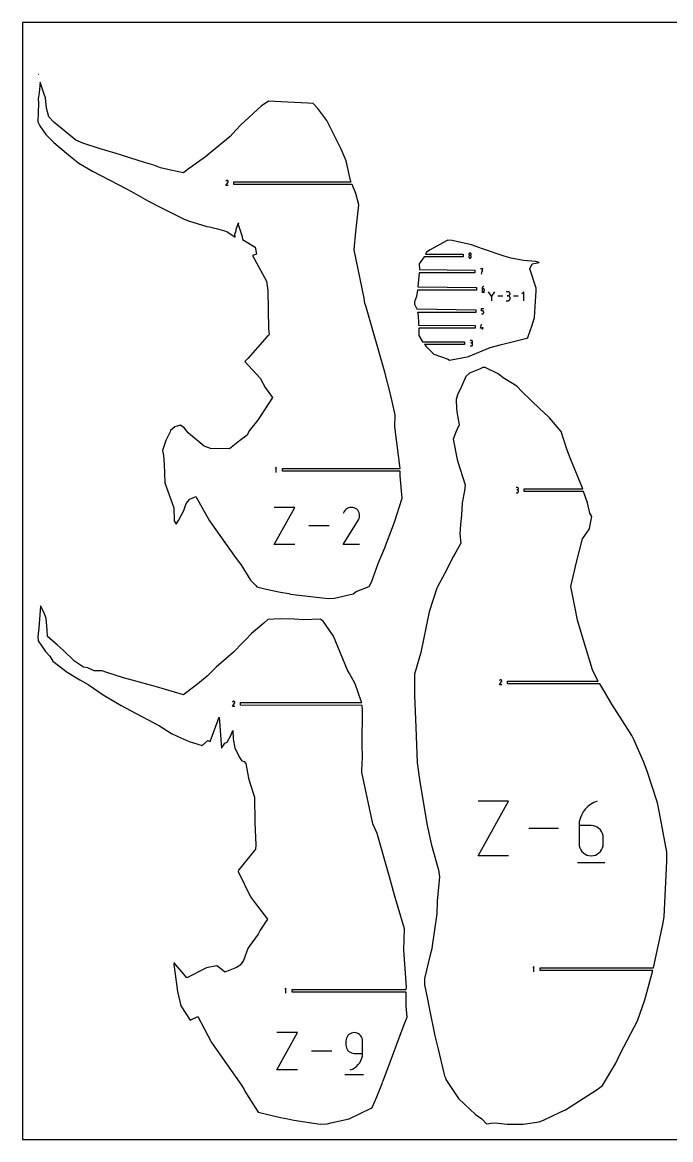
# Model space of a CAD drawing. Extents: x 0 to 560, y 0 to 480.
# Drawn here: x 0 to 278.4, y 0 to 480 of the extents above; entities that cross this region are included whole.
import ezdxf

# ---------------------------------------------------------------- set-up
doc = ezdxf.new("R2010")
doc.units = 0

msp = doc.modelspace()

# ---------------------------------------------------------------- linework, layer by layer
at = {"layer": 'annotation', "color": 1}
for p, q in [((6.77713, 457.574958), (6.745057, 457.62134)), ((6.809197, 457.62134), (6.77713, 457.574958)), ((6.77713, 457.57869), (6.77713, 457.525181)), ((6.897841, 457.57326), (6.845266, 457.57326)), ((6.955241, 457.621225), (6.933889, 457.621225)), ((6.933889, 457.525187), (6.955241, 457.525187)), ((6.955241, 457.578522), (6.94455, 457.578522)), ((6.94455, 457.578522), (6.955241, 457.578522)), ((6.959081, 457.620881), (6.955241, 457.621225)), ((6.955241, 457.578522), (6.959081, 457.578866)), ((6.959081, 457.578177), (6.955241, 457.578522)), ((6.955241, 457.578522), (6.955241, 457.578522)), ((6.955241, 457.525187), (6.959081, 457.525531)), ((6.955241, 457.525187), (6.955241, 457.525187)), ((6.962695, 457.619887), (6.959081, 457.620881)), ((6.959081, 457.578866), (6.962695, 457.57986)), ((6.962695, 457.577183), (6.959081, 457.578177)), ((6.959081, 457.525531), (6.962695, 457.526524)), ((6.966022, 457.618306), (6.962695, 457.619887)), ((6.962695, 457.57986), (6.966022, 457.581443)), ((6.966022, 457.575603), (6.962695, 457.577183)), ((6.962695, 457.526524), (6.966022, 457.528105)), ((6.969001, 457.616199), (6.966022, 457.618306)), ((6.966022, 457.581443), (6.969001, 457.583553)), ((6.969001, 457.573495), (6.966022, 457.575603)), ((6.966022, 457.528105), (6.969001, 457.530211)), ((6.971574, 457.613626), (6.969001, 457.616199)), ((6.969001, 457.583553), (6.971574, 457.586131)), ((6.971574, 457.570923), (6.969001, 457.573495)), ((6.969001, 457.530211), (6.971574, 457.532784)), ((6.97368, 457.610649), (6.971574, 457.613626)), ((6.971574, 457.586131), (6.97368, 457.589115)), ((6.97368, 457.567946), (6.971574, 457.570923)), ((6.971574, 457.532784), (6.97368, 457.53576)), ((6.975258, 457.607329), (6.97368, 457.610649)), ((6.97368, 457.589115), (6.975258, 457.592446)), ((6.975258, 457.564625), (6.97368, 457.567946)), ((6.97368, 457.53576), (6.975258, 457.539081)), ((6.976249, 457.603727), (6.975258, 457.607329)), ((6.975258, 457.592446), (6.976249, 457.596062)), ((6.976249, 457.561023), (6.975258, 457.564625)), ((6.975258, 457.539081), (6.976249, 457.542684)), ((6.976593, 457.599904), (6.976249, 457.603727)), ((6.976249, 457.596062), (6.976593, 457.599904)), ((6.976593, 457.5572), (6.976249, 457.561023)), ((6.976249, 457.542684), (6.976593, 457.546509)), ((6.976593, 457.599904), (6.976593, 457.599904)), ((6.976593, 457.546509), (6.976593, 457.5572)), ((6.976593, 457.5572), (6.976593, 457.5572)), ((7.065234, 457.57326), (7.01266, 457.57326)), ((7.10129, 457.525183), (7.14075, 457.588708)), ((7.143994, 457.525183), (7.10129, 457.525183)), ((7.104154, 457.610645), (7.10135, 457.605266)), ((7.106379, 457.6138), (7.104154, 457.610645)), ((7.109049, 457.616434), (7.106379, 457.6138)), ((7.112082, 457.618526), (7.109049, 457.616434)), ((7.115397, 457.620054), (7.112082, 457.618526)), ((7.118913, 457.620997), (7.115397, 457.620054)), ((7.122549, 457.621335), (7.118913, 457.620997)), ((7.126223, 457.621045), (7.122549, 457.621335)), ((7.129855, 457.620108), (7.126223, 457.621045)), ((7.133363, 457.618502), (7.129855, 457.620108)), ((7.1365, 457.616274), (7.133363, 457.618502)), ((7.133363, 457.618502), (7.133363, 457.618502)), ((7.139124, 457.613601), (7.1365, 457.616274)), ((7.141209, 457.610564), (7.139124, 457.613601)), ((7.14075, 457.588708), (7.140797, 457.588767)), ((7.14075, 457.588708), (7.14075, 457.588708)), ((7.140797, 457.588767), (7.140842, 457.588825)), ((7.140842, 457.588825), (7.140886, 457.588885)), ((7.140886, 457.588885), (7.140928, 457.588947)), ((7.140928, 457.588947), (7.140969, 457.58901)), ((7.140969, 457.58901), (7.14101, 457.589076)), ((7.14101, 457.589076), (7.14105, 457.589145)), ((7.14105, 457.589145), (7.141089, 457.589217)), ((7.141089, 457.589217), (7.141129, 457.589293)), ((7.141129, 457.589293), (7.142759, 457.592791)), ((7.141129, 457.589293), (7.141129, 457.589293)), ((7.142734, 457.607245), (7.141209, 457.610564)), ((7.143675, 457.603726), (7.142734, 457.607245)), ((7.142759, 457.592791), (7.143711, 457.596418)), ((7.144008, 457.60009), (7.143675, 457.603726)), ((7.143711, 457.596418), (7.144008, 457.60009)), ((87.426247, 409.851394), (88.345509, 411.331288)), ((88.421084, 409.851394), (87.426247, 409.851394)), ((87.492972, 411.842333), (87.427652, 411.71703)), ((87.544809, 411.915839), (87.492972, 411.842333)), ((87.607002, 411.977199), (87.544809, 411.915839)), ((87.677659, 412.025923), (87.607002, 411.977199)), ((87.754889, 412.061518), (87.677659, 412.025923)), ((87.8368, 412.083493), (87.754889, 412.061518)), ((87.921501, 412.091357), (87.8368, 412.083493)), ((88.007101, 412.084619), (87.921501, 412.091357)), ((88.091707, 412.062788), (88.007101, 412.084619)), ((88.173429, 412.025371), (88.091707, 412.062788)), ((88.24652, 411.973469), (88.173429, 412.025371)), ((88.173429, 412.025371), (88.173429, 412.025371)), ((88.307632, 411.911187), (88.24652, 411.973469)), ((88.356222, 411.840434), (88.307632, 411.911187)), ((88.345509, 411.331288), (88.346608, 411.332648)), ((88.345509, 411.331288), (88.345509, 411.331288)), ((88.346608, 411.332648), (88.347662, 411.33402)), ((88.347662, 411.33402), (88.348678, 411.335414)), ((88.348678, 411.335414), (88.349662, 411.336843)), ((88.349662, 411.336843), (88.350622, 411.338319)), ((88.350622, 411.338319), (88.351565, 411.339852)), ((88.351565, 411.339852), (88.352498, 411.341455)), ((88.352498, 411.341455), (88.353427, 411.343138)), ((88.353427, 411.343138), (88.354359, 411.344914)), ((88.354359, 411.344914), (88.392315, 411.42641)), ((88.354359, 411.344914), (88.354359, 411.344914)), ((88.391746, 411.763119), (88.356222, 411.840434)), ((88.41366, 411.68115), (88.391746, 411.763119)), ((88.392315, 411.42641), (88.414489, 411.510886)), ((88.421423, 411.596436), (88.41366, 411.68115)), ((88.414489, 411.510886), (88.421423, 411.596436)), ((191.751394, 380.496184), (191.743368, 380.407116)), ((191.743368, 380.407116), (191.743368, 380.407116)), ((191.743368, 380.407116), (191.751399, 380.31763)), ((191.751394, 379.500459), (191.743368, 379.411015)), ((191.743368, 379.411015), (191.743368, 379.163218)), ((191.774531, 380.580104), (191.751394, 380.496184)), ((191.774531, 379.584671), (191.751394, 379.500459)), ((191.751399, 380.31763), (191.774547, 380.233385)), ((191.811363, 380.657452), (191.774531, 380.580104)), ((191.811363, 379.662239), (191.774531, 379.584671)), ((191.774547, 380.233385), (191.811394, 380.155793)), ((191.860477, 380.726805), (191.811363, 380.657452)), ((191.860477, 379.73175), (191.811363, 379.662239)), ((191.811394, 380.155793), (191.860523, 380.086264)), ((191.920459, 380.786739), (191.860477, 380.726805)), ((191.920459, 379.791791), (191.860477, 379.73175)), ((191.860523, 380.086264), (191.920517, 380.026212)), ((191.989895, 380.835833), (191.920459, 380.786739)), ((191.989895, 379.840949), (191.920459, 379.791791)), ((191.920517, 380.026212), (191.989957, 379.977047)), ((192.067371, 380.872662), (191.989895, 380.835833)), ((192.067371, 379.87781), (191.989895, 379.840949)), ((191.989957, 379.977047), (192.067428, 379.940182)), ((192.151473, 380.895803), (192.067371, 380.872662)), ((192.151473, 379.900964), (192.067371, 379.87781)), ((192.067428, 379.940182), (192.15151, 379.917027)), ((192.240787, 380.903833), (192.151473, 380.895803)), ((192.240787, 379.908995), (192.151473, 379.900964)), ((192.15151, 379.917027), (192.240787, 379.908995)), ((192.330101, 380.895803), (192.240787, 380.903833)), ((192.240787, 380.903833), (192.240787, 380.903833)), ((192.240787, 379.908995), (192.330064, 379.917027)), ((192.330101, 379.900968), (192.240787, 379.908995)), ((192.240787, 379.908995), (192.240787, 379.908995)), ((192.240787, 379.908995), (192.240787, 379.908995)), ((192.330064, 379.917027), (192.414146, 379.940182)), ((192.414203, 380.872662), (192.330101, 380.895803)), ((192.414203, 379.877827), (192.330101, 379.900968)), ((192.414146, 379.940182), (192.491616, 379.977047)), ((192.491679, 380.835833), (192.414203, 380.872662)), ((192.491679, 379.84098), (192.414203, 379.877827)), ((192.491616, 379.977047), (192.561057, 380.026212)), ((192.561115, 380.786739), (192.491679, 380.835833)), ((192.561115, 379.791837), (192.491679, 379.84098)), ((192.561057, 380.026212), (192.621051, 380.086264)), ((192.621097, 380.726805), (192.561115, 380.786739)), ((192.621097, 379.731808), (192.561115, 379.791837)), ((192.621051, 380.086264), (192.67018, 380.155793)), ((192.670211, 380.657452), (192.621097, 380.726805)), ((192.670211, 379.662302), (192.621097, 379.731808)), ((192.67018, 380.155793), (192.707027, 380.233385)), ((192.707043, 380.580104), (192.670211, 380.657452)), ((192.707043, 379.584728), (192.670211, 379.662302)), ((192.707027, 380.233385), (192.730175, 380.31763)), ((192.730179, 380.496184), (192.707043, 380.580104)), ((192.730179, 379.500496), (192.707043, 379.584728)), ((192.730175, 380.31763), (192.738206, 380.407116)), ((192.738206, 380.407116), (192.730179, 380.496184)), ((192.738206, 379.411015), (192.730179, 379.500496)), ((192.738206, 380.407116), (192.738206, 380.407116)), ((192.738206, 379.163218), (192.738206, 379.411015)), ((192.738206, 379.411015), (192.738206, 379.411015)), ((191.743368, 379.163218), (191.743368, 379.163218)), ((191.743368, 379.163218), (191.751399, 379.07378)), ((191.751399, 379.07378), (191.774547, 378.989664)), ((191.774547, 378.989664), (191.811394, 378.912259)), ((191.811394, 378.912259), (191.860523, 378.842952)), ((191.860523, 378.842952), (191.920517, 378.783133)), ((191.920517, 378.783133), (191.989957, 378.73419)), ((191.989957, 378.73419), (192.067428, 378.697511)), ((192.067428, 378.697511), (192.15151, 378.674486)), ((192.15151, 378.674486), (192.240787, 378.666502)), ((192.240787, 378.666502), (192.330064, 378.674486)), ((192.240787, 378.666502), (192.240787, 378.666502)), ((192.330064, 378.674486), (192.414146, 378.697511)), ((192.414146, 378.697511), (192.491616, 378.73419)), ((192.491616, 378.73419), (192.561057, 378.783133)), ((192.561057, 378.783133), (192.621051, 378.842952)), ((192.621051, 378.842952), (192.67018, 378.912259)), ((192.67018, 378.912259), (192.707027, 378.989664)), ((192.707027, 378.989664), (192.730175, 379.07378)), ((192.730175, 379.07378), (192.738206, 379.163218)), ((197.718194, 374.055409), (196.722092, 374.055409)), ((197.220213, 371.815409), (197.718194, 374.055409)), ((197.718194, 373.057902), (197.220213, 373.057902)), ((197.422585, 365.74151), (197.411571, 365.590104)), ((197.411571, 365.590104), (197.411571, 364.845591)), ((197.90899, 365.590104), (197.411571, 365.590104)), ((197.411571, 364.845591), (197.411571, 364.845591)), ((197.411571, 364.845591), (197.419602, 364.75611)), ((197.454733, 365.886982), (197.422585, 365.74151)), ((197.506672, 366.024715), (197.454733, 365.886982)), ((197.57706, 366.152907), (197.506672, 366.024715)), ((197.664554, 366.269753), (197.57706, 366.152907)), ((197.767813, 366.37345), (197.664554, 366.269753)), ((197.885494, 366.462194), (197.767813, 366.37345)), ((198.016255, 366.534182), (197.885494, 366.462194)), ((197.998452, 365.58212), (197.90899, 365.590104)), ((198.082632, 365.559095), (197.998452, 365.58212)), ((198.158752, 366.58761), (198.016255, 366.534182)), ((198.160131, 365.522416), (198.082632, 365.559095)), ((198.158752, 366.58761), (198.158752, 366.58761)), ((198.229549, 365.473473), (198.160131, 365.522416)), ((198.289485, 365.413654), (198.229549, 365.473473)), ((198.338539, 365.344347), (198.289485, 365.413654)), ((198.375311, 365.266941), (198.338539, 365.344347)), ((198.398401, 365.182825), (198.375311, 365.266941)), ((198.406408, 365.093387), (198.398401, 365.182825)), ((198.398401, 364.75611), (198.406408, 364.845591)), ((198.406408, 364.845591), (198.406408, 365.093387)), ((198.406408, 365.093387), (198.406408, 365.093387)), ((197.34927, 364.06761), (198.46927, 364.06761)), ((197.419602, 364.75611), (197.442749, 364.671878)), ((197.442749, 364.671878), (197.479597, 364.594304)), ((197.479597, 364.594304), (197.528726, 364.524798)), ((197.528726, 364.524798), (197.588719, 364.464769)), ((197.588719, 364.464769), (197.65816, 364.415626)), ((197.65816, 364.415626), (197.73563, 364.378779)), ((197.73563, 364.378779), (197.819713, 364.355638)), ((197.819713, 364.355638), (197.90899, 364.34761)), ((197.90899, 364.34761), (197.998452, 364.355638)), ((197.90899, 364.34761), (197.90899, 364.34761)), ((197.998452, 364.355638), (198.082632, 364.378779)), ((198.082632, 364.378779), (198.160131, 364.415626)), ((198.160131, 364.415626), (198.229549, 364.464769)), ((198.229549, 364.464769), (198.289485, 364.524798)), ((198.289485, 364.524798), (198.338539, 364.594304)), ((198.338539, 364.594304), (198.375311, 364.671878)), ((198.375311, 364.671878), (198.398401, 364.75611)), ((201.417771, 362.419028), (200.131178, 364.279617)), ((202.704122, 364.279617), (201.417771, 362.419028)), ((201.417771, 362.568756), (201.417771, 360.422257)), ((206.260032, 362.350937), (204.151025, 362.350937)), ((208.562608, 364.275021), (207.706088, 364.275021)), ((207.706088, 360.422499), (208.562608, 360.422499)), ((208.562608, 362.561983), (208.133743, 362.561983)), ((208.133743, 362.561983), (208.562608, 362.561983)), ((208.716655, 364.261194), (208.562608, 364.275021)), ((208.562608, 362.561983), (208.716655, 362.575813)), ((208.716655, 362.548156), (208.562608, 362.561983)), ((208.562608, 362.561983), (208.562608, 362.561983)), ((208.562608, 360.422499), (208.716655, 360.436318)), ((208.562608, 360.422499), (208.562608, 360.422499)), ((208.861608, 364.221347), (208.716655, 364.261194)), ((208.716655, 362.575813), (208.861608, 362.615684)), ((208.861608, 362.508309), (208.716655, 362.548156)), ((208.716655, 360.436318), (208.861608, 360.476145)), ((208.995056, 364.15793), (208.861608, 364.221347)), ((208.861608, 362.615684), (208.995056, 362.679163)), ((208.995056, 362.444892), (208.861608, 362.508309)), ((208.861608, 360.476145), (208.995056, 360.539536)), ((209.114588, 364.073395), (208.995056, 364.15793)), ((208.995056, 362.679163), (209.114588, 362.763821)), ((209.114588, 362.360356), (208.995056, 362.444892)), ((208.995056, 360.539536), (209.114588, 360.624045)), ((209.217793, 363.970192), (209.114588, 364.073395)), ((209.114588, 362.763821), (209.217793, 362.867227)), ((209.217793, 362.257153), (209.114588, 362.360356)), ((209.114588, 360.624045), (209.217793, 360.727229)), ((209.30226, 363.850771), (209.217793, 363.970192)), ((209.217793, 362.867227), (209.30226, 362.98695)), ((209.30226, 362.137732), (209.217793, 362.257153)), ((209.217793, 360.727229), (209.30226, 360.846642)), ((209.365579, 363.717583), (209.30226, 363.850771)), ((209.30226, 362.98695), (209.365579, 363.120559)), ((209.365579, 362.004545), (209.30226, 362.137732)), ((209.30226, 360.846642), (209.365579, 360.979839)), ((209.405338, 363.57308), (209.365579, 363.717583)), ((209.365579, 363.120559), (209.405338, 363.265623)), ((209.405338, 361.860041), (209.365579, 362.004545)), ((209.365579, 360.979839), (209.405338, 361.124376)), ((209.419127, 363.419711), (209.405338, 363.57308)), ((209.405338, 363.265623), (209.419127, 363.419711)), ((209.419127, 361.706673), (209.405338, 361.860041)), ((209.405338, 361.124376), (209.419127, 361.277809)), ((209.419127, 363.419711), (209.419127, 363.419711)), ((209.419127, 361.277809), (209.419127, 361.706673)), ((209.419127, 361.706673), (209.419127, 361.706673)), ((212.974916, 362.350937), (210.865909, 362.350937)), ((215.27858, 364.279496), (214.421093, 363.421768)), ((215.27858, 360.422378), (215.27858, 364.279496)), ((197.101994, 356.044246), (197.101994, 357.041752)), ((197.101994, 357.041752), (198.096831, 357.041752)), ((197.599412, 356.044246), (197.101994, 356.044246)), ((197.688726, 356.036262), (197.599412, 356.044246)), ((197.772828, 356.013237), (197.688726, 356.036262)), ((197.850304, 355.976558), (197.772828, 356.013237)), ((197.91974, 355.927615), (197.850304, 355.976558)), ((197.979722, 355.867796), (197.91974, 355.927615)), ((198.028836, 355.798489), (197.979722, 355.867796)), ((198.065669, 355.721083), (198.028836, 355.798489)), ((198.065652, 355.12602), (198.0888, 355.210252)), ((198.088805, 355.636967), (198.065669, 355.721083)), ((198.0888, 355.210252), (198.096831, 355.299733)), ((198.096831, 355.547529), (198.088805, 355.636967)), ((198.096831, 355.299733), (198.096831, 355.547529)), ((198.096831, 355.547529), (198.096831, 355.547529)), ((197.101994, 354.801752), (197.599412, 354.801752)), ((197.599412, 354.801752), (197.688689, 354.809779)), ((197.599412, 354.801752), (197.599412, 354.801752)), ((197.688689, 354.809779), (197.772772, 354.832921)), ((197.772772, 354.832921), (197.850242, 354.869768)), ((197.850242, 354.869768), (197.919682, 354.91891)), ((197.919682, 354.91891), (197.979676, 354.97894)), ((197.979676, 354.97894), (198.028805, 355.048446)), ((198.028805, 355.048446), (198.065652, 355.12602)), ((196.720353, 348.598276), (197.21707, 350.340296)), ((197.964111, 348.598276), (196.720353, 348.598276)), ((197.591293, 348.100296), (197.591293, 349.095133)), ((192.848435, 343.251572), (192.351016, 343.251572)), ((192.351016, 341.014241), (192.848435, 341.014241)), ((192.848435, 342.256735), (192.599374, 342.256735)), ((192.599374, 342.256735), (192.848435, 342.256735)), ((192.937897, 343.243542), (192.848435, 343.251572)), ((192.848435, 342.256735), (192.937897, 342.264767)), ((192.937897, 342.248705), (192.848435, 342.256735)), ((192.848435, 342.256735), (192.848435, 342.256735)), ((192.848435, 341.014241), (192.937897, 341.022267)), ((192.848435, 341.014241), (192.848435, 341.014241)), ((193.022077, 343.220401), (192.937897, 343.243542)), ((192.937897, 342.264767), (193.022077, 342.287921)), ((193.022077, 342.225564), (192.937897, 342.248705)), ((192.937897, 341.022267), (193.022077, 341.045396)), ((193.099576, 343.183572), (193.022077, 343.220401)), ((193.022077, 342.287921), (193.099576, 342.324787)), ((193.099576, 342.188735), (193.022077, 342.225564)), ((193.022077, 341.045396), (193.099576, 341.08221)), ((193.168994, 343.134479), (193.099576, 343.183572)), ((193.099576, 342.324787), (193.168994, 342.373951)), ((193.168994, 342.139641), (193.099576, 342.188735)), ((193.099576, 341.08221), (193.168994, 341.131288)), ((193.22893, 343.074544), (193.168994, 343.134479)), ((193.168994, 342.373951), (193.22893, 342.434004)), ((193.22893, 342.079707), (193.168994, 342.139641)), ((193.168994, 341.131288), (193.22893, 341.191212)), ((193.277984, 343.005191), (193.22893, 343.074544)), ((193.22893, 342.434004), (193.277984, 342.503532)), ((193.277984, 342.010354), (193.22893, 342.079707)), ((193.22893, 341.191212), (193.277984, 341.26056)), ((193.314756, 342.927843), (193.277984, 343.005191)), ((193.277984, 342.503532), (193.314756, 342.581125)), ((193.314756, 341.933006), (193.277984, 342.010354)), ((193.277984, 341.26056), (193.314756, 341.337914)), ((193.337846, 342.843924), (193.314756, 342.927843)), ((193.314756, 342.581125), (193.337846, 342.66537)), ((193.337846, 341.849086), (193.314756, 341.933006)), ((193.314756, 341.337914), (193.337846, 341.421853)), ((193.345853, 342.754856), (193.337846, 342.843924)), ((193.337846, 342.66537), (193.345853, 342.754856)), ((193.345853, 341.760018), (193.337846, 341.849086)), ((193.337846, 341.421853), (193.345853, 341.510958)), ((193.345853, 342.754856), (193.345853, 342.754856)), ((193.345853, 341.510958), (193.345853, 341.760018)), ((193.345853, 341.760018), (193.345853, 341.760018)), ((109.059305, 288.882004), (108.561324, 288.383883)), ((109.059305, 286.642004), (109.059305, 288.882004)), ((212.518064, 280.155707), (212.020646, 280.155707)), ((212.518064, 279.160869), (212.269004, 279.160869)), ((212.269004, 279.160869), (212.518064, 279.160869)), ((212.607526, 280.147677), (212.518064, 280.155707)), ((212.518064, 279.160869), (212.607526, 279.168901)), ((212.607526, 279.152839), (212.518064, 279.160869)), ((212.518064, 279.160869), (212.518064, 279.160869)), ((212.691707, 280.124536), (212.607526, 280.147677)), ((212.607526, 279.168901), (212.691707, 279.192056)), ((212.691707, 279.129698), (212.607526, 279.152839)), ((212.769206, 280.087707), (212.691707, 280.124536)), ((212.691707, 279.192056), (212.769206, 279.228921)), ((212.769206, 279.092869), (212.691707, 279.129698)), ((212.838624, 280.038613), (212.769206, 280.087707)), ((212.769206, 279.228921), (212.838624, 279.278086)), ((212.838624, 279.043776), (212.769206, 279.092869)), ((212.89856, 279.978679), (212.838624, 280.038613)), ((212.838624, 279.278086), (212.89856, 279.338138)), ((212.89856, 278.983841), (212.838624, 279.043776)), ((212.947613, 279.909326), (212.89856, 279.978679)), ((212.89856, 279.338138), (212.947613, 279.407667)), ((212.947613, 278.914488), (212.89856, 278.983841)), ((212.984386, 279.831978), (212.947613, 279.909326)), ((212.947613, 279.407667), (212.984386, 279.485259)), ((212.984386, 278.83714), (212.947613, 278.914488)), ((213.007475, 279.748058), (212.984386, 279.831978)), ((212.984386, 279.485259), (213.007475, 279.569504)), ((213.007475, 278.753221), (212.984386, 278.83714)), ((213.015483, 279.65899), (213.007475, 279.748058)), ((213.007475, 279.569504), (213.015483, 279.65899)), ((213.015483, 278.664153), (213.007475, 278.753221)), ((213.007475, 278.325987), (213.015483, 278.415092)), ((213.015483, 279.65899), (213.015483, 279.65899)), ((213.015483, 278.415092), (213.015483, 278.664153)), ((213.015483, 278.664153), (213.015483, 278.664153)), ((212.020646, 277.918376), (212.518064, 277.918376)), ((212.518064, 277.918376), (212.607526, 277.926401)), ((212.518064, 277.918376), (212.518064, 277.918376)), ((212.607526, 277.926401), (212.691707, 277.949531)), ((212.691707, 277.949531), (212.769206, 277.986344)), ((212.769206, 277.986344), (212.838624, 278.035423)), ((212.838624, 278.035423), (212.89856, 278.095346)), ((212.89856, 278.095346), (212.947613, 278.164695)), ((212.947613, 278.164695), (212.984386, 278.242048)), ((212.984386, 278.242048), (213.007475, 278.325987)), ((108.136532, 255.670978), (117.005816, 271.644503)), ((117.005816, 271.644503), (108.136532, 271.644503)), ((138.197036, 269.868313), (137.731234, 268.974773)), ((138.566688, 270.392485), (138.197036, 269.868313)), ((139.010188, 270.830047), (138.566688, 270.392485)), ((139.514047, 271.177495), (139.010188, 270.830047)), ((140.064776, 271.431325), (139.514047, 271.177495)), ((140.648888, 271.588032), (140.064776, 271.431325)), ((141.252895, 271.644114), (140.648888, 271.588032)), ((141.863308, 271.596065), (141.252895, 271.644114)), ((142.466638, 271.440383), (141.863308, 271.596065)), ((143.049398, 271.173562), (142.466638, 271.440383)), ((143.570614, 270.803449), (143.049398, 271.173562)), ((143.049398, 271.173562), (143.049398, 271.173562)), ((144.006408, 270.359314), (143.570614, 270.803449)), ((144.352904, 269.854771), (144.006408, 270.359314)), ((144.606226, 269.303432), (144.352904, 269.854771)), ((144.762501, 268.718907), (144.606226, 269.303432)), ((137.721216, 255.670848), (144.276513, 266.224033)), ((144.276513, 266.224033), (144.284349, 266.23373)), ((144.276513, 266.224033), (144.276513, 266.224033)), ((144.284349, 266.23373), (144.291864, 266.24351)), ((144.291864, 266.24351), (144.299107, 266.253454)), ((144.299107, 266.253454), (144.306127, 266.263646)), ((144.306127, 266.263646), (144.312975, 266.274168)), ((144.312975, 266.274168), (144.319698, 266.285101)), ((144.319698, 266.285101), (144.326347, 266.29653)), ((144.326347, 266.29653), (144.332972, 266.308535)), ((144.332972, 266.308535), (144.339621, 266.321201)), ((144.339621, 266.321201), (144.610288, 266.902345)), ((144.339621, 266.321201), (144.339621, 266.321201)), ((144.610288, 266.902345), (144.768407, 267.504752)), ((144.817853, 268.11481), (144.762501, 268.718907)), ((144.768407, 267.504752), (144.817853, 268.11481)), ((131.731441, 263.657741), (122.99739, 263.657741)), ((117.005816, 255.670978), (108.136532, 255.670978)), ((144.815441, 255.670848), (137.721216, 255.670848)), ((204.863601, 195.329728), (205.782863, 196.809623)), ((204.930326, 197.320668), (204.865005, 197.195365)), ((204.982163, 197.394173), (204.930326, 197.320668)), ((205.044356, 197.455533), (204.982163, 197.394173)), ((205.115013, 197.504257), (205.044356, 197.455533)), ((205.192243, 197.539852), (205.115013, 197.504257)), ((205.274154, 197.561827), (205.192243, 197.539852)), ((205.358855, 197.569692), (205.274154, 197.561827)), ((205.444454, 197.562954), (205.358855, 197.569692)), ((205.529061, 197.541122), (205.444454, 197.562954)), ((205.610782, 197.503705), (205.529061, 197.541122)), ((205.683874, 197.451804), (205.610782, 197.503705)), ((205.610782, 197.503705), (205.610782, 197.503705)), ((205.744986, 197.389522), (205.683874, 197.451804)), ((205.793576, 197.318769), (205.744986, 197.389522)), ((205.782863, 196.809623), (205.783962, 196.810983)), ((205.782863, 196.809623), (205.782863, 196.809623)), ((205.783962, 196.810983), (205.785016, 196.812354)), ((205.785016, 196.812354), (205.786032, 196.813749)), ((205.786032, 196.813749), (205.787016, 196.815178)), ((205.787016, 196.815178), (205.787976, 196.816653)), ((205.787976, 196.816653), (205.788919, 196.818186)), ((205.788919, 196.818186), (205.789852, 196.819789)), ((205.789852, 196.819789), (205.79078, 196.821473)), ((205.79078, 196.821473), (205.791713, 196.823249)), ((205.791713, 196.823249), (205.829669, 196.904744)), ((205.791713, 196.823249), (205.791713, 196.823249)), ((205.829099, 197.241453), (205.793576, 197.318769)), ((205.851014, 197.159484), (205.829099, 197.241453)), ((205.829669, 196.904744), (205.851842, 196.989221)), ((205.858776, 197.07477), (205.851014, 197.159484)), ((205.851842, 196.989221), (205.858776, 197.07477)), ((205.858438, 195.329728), (204.863601, 195.329728)), ((90.224034, 186.076346), (91.143296, 187.55624)), ((90.290759, 188.067285), (90.225438, 187.941982)), ((90.342596, 188.140791), (90.290759, 188.067285)), ((90.404789, 188.202151), (90.342596, 188.140791)), ((90.475446, 188.250874), (90.404789, 188.202151)), ((90.552676, 188.28647), (90.475446, 188.250874)), ((90.634587, 188.308445), (90.552676, 188.28647)), ((90.719288, 188.316309), (90.634587, 188.308445)), ((90.804888, 188.309571), (90.719288, 188.316309)), ((90.889494, 188.28774), (90.804888, 188.309571)), ((90.971215, 188.250323), (90.889494, 188.28774)), ((91.044307, 188.198421), (90.971215, 188.250323)), ((90.971215, 188.250323), (90.971215, 188.250323)), ((91.105419, 188.136139), (91.044307, 188.198421)), ((91.154009, 188.065386), (91.105419, 188.136139)), ((91.143296, 187.55624), (91.144395, 187.5576)), ((91.143296, 187.55624), (91.143296, 187.55624)), ((91.144395, 187.5576), (91.145449, 187.558972)), ((91.145449, 187.558972), (91.146465, 187.560366)), ((91.146465, 187.560366), (91.147449, 187.561795)), ((91.147449, 187.561795), (91.148409, 187.563271)), ((91.148409, 187.563271), (91.149352, 187.564804)), ((91.149352, 187.564804), (91.150285, 187.566407)), ((91.150285, 187.566407), (91.151214, 187.56809)), ((91.151214, 187.56809), (91.152146, 187.569866)), ((91.152146, 187.569866), (91.190102, 187.651361)), ((91.152146, 187.569866), (91.152146, 187.569866)), ((91.189533, 187.988071), (91.154009, 188.065386)), ((91.211447, 187.906102), (91.189533, 187.988071)), ((91.190102, 187.651361), (91.212276, 187.735838)), ((91.219209, 187.821388), (91.211447, 187.906102)), ((91.212276, 187.735838), (91.219209, 187.821388)), ((91.218871, 186.076346), (90.224034, 186.076346)), ((195.706125, 121.942371), (208.703234, 145.350086)), ((208.703234, 145.350086), (195.706125, 145.350086)), ((244.010396, 144.039503), (242.780646, 143.112135)), ((245.376827, 144.791769), (244.010396, 144.039503)), ((246.865913, 145.350086), (245.376827, 144.791769)), ((246.865913, 145.350086), (246.865913, 145.350086)), ((240.051752, 139.467902), (239.508996, 138.028605)), ((240.787297, 140.807487), (240.051752, 139.467902)), ((241.701604, 142.028514), (240.787297, 140.807487)), ((242.780646, 143.112135), (241.701604, 142.028514)), ((239.173056, 136.508445), (239.057959, 134.926269)), ((239.057959, 134.926269), (239.057959, 127.146206)), ((244.255922, 134.926269), (239.057959, 134.926269)), ((239.508996, 138.028605), (239.173056, 136.508445)), ((245.190788, 134.84284), (244.255922, 134.926269)), ((246.070464, 134.602228), (245.190788, 134.84284)), ((246.88032, 134.218941), (246.070464, 134.602228)), ((230.282267, 133.646229), (217.483329, 133.646229)), ((247.605725, 133.707491), (246.88032, 134.218941)), ((248.232046, 133.082388), (247.605725, 133.707491)), ((248.744654, 132.358141), (248.232046, 133.082388)), ((249.128917, 131.549262), (248.744654, 132.358141)), ((249.370204, 130.67026), (249.128917, 131.549262)), ((249.453885, 129.735646), (249.370204, 130.67026)), ((249.453885, 127.146206), (249.453885, 129.735646)), ((249.453885, 129.735646), (249.453885, 129.735646)), ((239.057959, 127.146206), (239.057959, 127.146206)), ((239.057959, 127.146206), (239.141881, 126.211138)), ((239.141881, 126.211138), (239.383772, 125.330922)), ((239.383772, 125.330922), (239.768821, 124.520285)), ((248.744654, 124.520285), (249.128917, 125.330922)), ((249.128917, 125.330922), (249.370204, 126.211138)), ((249.370204, 126.211138), (249.453885, 127.146206)), ((208.703234, 121.942371), (195.706125, 121.942371)), ((239.768821, 124.520285), (240.282214, 123.793954)), ((240.282214, 123.793954), (240.909139, 123.166658)), ((240.909139, 123.166658), (241.634785, 122.653124)), ((241.634785, 122.653124), (242.444339, 122.26808)), ((242.444339, 122.26808), (243.322989, 122.026253)), ((243.322989, 122.026253), (244.255922, 121.942371)), ((244.255922, 121.942371), (245.190788, 122.026253)), ((244.255922, 121.942371), (244.255922, 121.942371)), ((245.190788, 122.026253), (246.070464, 122.26808)), ((246.070464, 122.26808), (246.88032, 122.653124)), ((246.88032, 122.653124), (247.605725, 123.166658)), ((247.605725, 123.166658), (248.232046, 123.793954)), ((248.232046, 123.793954), (248.744654, 124.520285)), ((238.406929, 119.016407), (250.110786, 119.016407)), ((219.693518, 74.360338), (219.195537, 73.862217)), ((219.693518, 72.120338), (219.693518, 74.360338)), ((113.173931, 65.106956), (112.67595, 64.608835)), ((113.173931, 62.866956), (113.173931, 65.106956)), ((109.269925, 29.951156), (118.171022, 45.981978)), ((118.171022, 45.981978), (109.269925, 45.981978)), ((139.181646, 43.660444), (139.015986, 43.057533)), ((139.445347, 44.215744), (139.181646, 43.660444)), ((139.796946, 44.713331), (139.445347, 44.215744)), ((140.226297, 45.143103), (139.796946, 44.713331)), ((140.723257, 45.494957), (140.226297, 45.143103)), ((141.277682, 45.758789), (140.723257, 45.494957)), ((141.879427, 45.924497), (141.277682, 45.758789)), ((142.518348, 45.981978), (141.879427, 45.924497)), ((143.158593, 45.924497), (142.518348, 45.981978)), ((142.518348, 45.981978), (142.518348, 45.981978)), ((143.761041, 45.758789), (143.158593, 45.924497)), ((144.315673, 45.494957), (143.761041, 45.758789)), ((144.812467, 45.143103), (144.315673, 45.494957)), ((145.241405, 44.713331), (144.812467, 45.143103)), ((145.592465, 44.215744), (145.241405, 44.713331)), ((145.855629, 43.660444), (145.592465, 44.215744)), ((146.020875, 43.057533), (145.855629, 43.660444)), ((139.015986, 43.057533), (138.958512, 42.417116)), ((138.958512, 42.417116), (138.958512, 40.634685)), ((138.958512, 40.634685), (138.958512, 40.634685)), ((138.958512, 40.634685), (139.015986, 39.994302)), ((139.015986, 39.994302), (139.181646, 39.391484)), ((139.181646, 39.391484), (139.445347, 38.836318)), ((139.445347, 38.836318), (139.796946, 38.338889)), ((146.078184, 42.417116), (146.020875, 43.057533)), ((146.078184, 37.070828), (146.078184, 42.417116)), ((146.078184, 42.417116), (146.078184, 42.417116)), ((132.949467, 37.966567), (124.184088, 37.966567)), ((139.796946, 38.338889), (140.226297, 37.909283)), ((140.226297, 37.909283), (140.723257, 37.557589)), ((140.723257, 37.557589), (141.277682, 37.29389)), ((141.277682, 37.29389), (141.879427, 37.128274)), ((141.879427, 37.128274), (142.518348, 37.070828)), ((142.518348, 37.070828), (146.078184, 37.070828)), ((144.894372, 33.051443), (145.397806, 33.967221)), ((145.397806, 33.967221), (145.769356, 34.951088)), ((145.769356, 34.951088), (145.999367, 35.989979)), ((145.999367, 35.989979), (146.078184, 37.070828)), ((118.171022, 29.951156), (109.269925, 29.951156)), ((140.736922, 29.951156), (141.75493, 30.330516)), ((140.736922, 29.951156), (140.736922, 29.951156)), ((141.75493, 30.330516), (142.689335, 30.84329)), ((142.689335, 30.84329), (143.530481, 31.476412)), ((143.530481, 31.476412), (144.268712, 32.216818)), ((144.268712, 32.216818), (144.894372, 33.051443)), ((138.513658, 27.947304), (146.529069, 27.947304))]:
    msp.add_line(p, q, dxfattribs=at)
at = {"layer": 'boundary', "color": 5}
for p, q in [((7.684045, 454.302881), (7.160121, 449.668354)), ((9.414971, 449.179513), (7.684045, 454.302881)), ((7.160121, 449.668354), (6.852543, 447.175185)), ((6.852543, 447.175185), (6.87068, 445.302034)), ((9.964736, 447.561477), (9.414971, 449.179513)), ((10.33048, 443.149188), (9.964736, 447.561477)), ((6.87068, 445.302034), (6.6675, 437.263779)), ((11.328189, 439.424719), (10.33048, 443.149188)), ((102.62101, 443.974288), (93.875173, 436.00559)), ((105.692831, 446.084484), (102.62101, 443.974288)), ((111.125817, 445.863986), (105.692831, 446.084484)), ((122.635167, 445.230544), (111.125817, 445.863986)), ((124.833235, 445.147678), (122.635167, 445.230544)), ((126.925575, 442.954968), (124.833235, 445.147678)), ((130.80136, 437.817701), (126.925575, 442.954968)), ((6.6675, 437.263779), (7.522282, 435.529193)), ((13.551455, 437.085279), (11.328189, 439.424719)), ((21.340966, 430.735758), (13.551455, 437.085279)), ((136.855349, 425.552395), (130.80136, 437.817701)), ((7.522282, 435.529193), (10.147364, 431.751789)), ((91.690569, 433.63655), (89.216474, 430.9852)), ((93.875173, 436.00559), (91.690569, 433.63655)), ((10.147364, 431.751789), (13.449783, 428.430384)), ((13.449783, 428.430384), (15.324158, 426.749697)), ((22.99703, 429.398812), (21.340966, 430.735758)), ((25.967061, 428.065659), (22.99703, 429.398812)), ((32.949855, 425.867309), (25.967061, 428.065659)), ((89.216474, 430.9852), (80.551785, 423.865566)), ((15.324158, 426.749697), (20.636752, 422.331264)), ((36.809214, 424.717199), (32.949855, 425.867309)), ((39.804427, 423.757491), (36.809214, 424.717199)), ((52.439688, 419.745859), (39.804427, 423.757491)), ((80.551785, 423.865566), (78.704173, 422.252818)), ((139.104162, 420.572345), (136.855349, 425.552395)), ((20.636752, 422.331264), (24.276868, 419.436558)), ((24.276868, 419.436558), (30.17526, 416.136462)), ((56.448434, 418.67999), (52.439688, 419.745859)), ((59.35928, 417.511708), (56.448434, 418.67999)), ((78.704173, 422.252818), (70.727741, 416.664344)), ((140.98122, 412.115163), (139.104162, 420.572345)), ((30.17526, 416.136462), (44.678588, 408.523967)), ((63.743658, 416.484944), (59.35928, 417.511708)), ((69.236656, 415.284956), (63.743658, 416.484944)), ((70.727741, 416.664344), (69.236656, 415.284956)), ((44.678588, 408.523967), (47.802646, 406.701488)), ((90.850946, 410.398412), (90.850946, 411.544412)), ((90.850946, 411.544412), (141.209411, 411.544412)), ((141.66759, 410.398412), (90.850946, 410.398412)), ((141.209411, 411.544412), (140.98122, 412.115163)), ((143.219065, 406.517858), (141.66759, 410.398412)), ((47.802646, 406.701488), (49.941187, 405.562615)), ((49.941187, 405.562615), (52.870203, 403.964749)), ((52.870203, 403.964749), (54.4737, 403.039548)), ((144.544092, 401.551382), (143.219065, 406.517858)), ((54.4737, 403.039548), (58.959932, 400.753138)), ((58.959932, 400.753138), (69.459695, 395.432426)), ((143.155887, 389.956379), (144.544092, 401.551382)), ((69.459695, 395.432426), (71.274647, 394.789863)), ((71.274647, 394.789863), (79.220957, 392.296578)), ((91.885684, 391.080595), (92.800343, 393.815621)), ((92.800343, 393.815621), (92.687478, 393.090656)), ((79.220957, 392.296578), (80.388643, 392.179028)), ((80.388643, 392.179028), (83.732057, 391.281176)), ((83.732057, 391.281176), (87.764618, 390.162716)), ((87.764618, 390.162716), (91.340009, 387.730738)), ((91.245792, 388.990271), (91.77898, 390.46173)), ((91.340009, 387.730738), (91.245792, 388.990271)), ((91.77898, 390.46173), (91.885684, 391.080595)), ((92.687478, 393.090656), (94.439504, 388.002734)), ((142.435913, 382.279159), (143.155887, 389.956379)), ((94.439504, 388.002734), (94.534044, 386.781209)), ((94.534044, 386.781209), (99.990333, 383.454912)), ((182.070384, 386.121251), (175.077171, 382.215653)), ((182.666923, 386.436534), (182.070384, 386.121251)), ((184.525951, 386.255476), (182.666923, 386.436534)), ((192.86163, 384.362717), (184.525951, 386.255476)), ((197.587028, 382.679893), (192.86163, 384.362717)), ((100.496748, 380.398977), (98.863502, 379.895266)), ((98.863502, 379.895266), (104.849077, 368.800918)), ((99.990333, 383.454912), (100.496748, 380.398977)), ((146.720467, 361.577816), (142.435913, 382.279159)), ((172.560691, 379.213572), (170.427142, 376.218451)), ((189.314068, 379.213572), (172.560691, 379.213572)), ((173.554316, 381.303446), (173.138835, 380.429572)), ((173.138835, 380.429572), (189.314068, 380.359572)), ((175.077171, 382.215653), (173.554316, 381.303446)), ((189.314068, 380.359572), (189.314068, 379.213572)), ((206.949394, 379.519273), (197.587028, 382.679893)), ((209.899946, 378.624766), (206.949394, 379.519273)), ((170.427142, 376.218451), (170.490586, 373.872112)), ((215.257553, 377.741344), (209.899946, 378.624766)), ((220.539031, 377.234192), (215.257553, 377.741344)), ((217.916153, 374.145457), (218.964831, 376.257665)), ((218.964831, 376.257665), (221.932505, 376.881294)), ((221.932505, 376.881294), (220.539031, 377.234192)), ((170.350467, 372.362409), (169.793636, 366.362893)), ((194.293494, 372.362409), (170.350467, 372.362409)), ((170.490586, 373.872112), (194.293494, 373.508409)), ((194.293494, 373.508409), (194.293494, 372.362409)), ((220.595959, 365.826375), (217.916153, 374.145457)), ((104.849077, 368.800918), (105.432442, 364.847749)), ((105.432442, 364.847749), (105.645985, 348.294303)), ((169.611142, 364.89461), (169.281533, 362.242703)), ((194.98227, 364.89461), (169.611142, 364.89461)), ((169.793636, 366.362893), (194.982271, 366.04061)), ((194.982271, 366.04061), (194.98227, 364.89461)), ((220.60314, 365.196865), (220.595959, 365.826375)), ((220.610325, 364.686987), (220.60314, 365.196865)), ((147.132744, 359.278217), (146.720467, 361.577816)), ((169.281533, 362.242703), (168.366772, 359.951985)), ((219.869076, 353.178557), (220.610325, 364.686987)), ((147.499329, 358.270282), (147.132744, 359.278217)), ((155.663593, 329.661784), (147.499329, 358.270282)), ((168.366772, 359.951985), (168.394703, 358.987333)), ((168.394703, 358.987333), (169.363016, 356.922064)), ((169.363016, 356.922064), (194.672693, 356.494752)), ((194.672693, 355.348752), (169.692285, 355.348752)), ((169.692285, 355.348752), (169.966496, 354.038524)), ((194.672693, 356.494752), (194.672693, 355.348752)), ((169.966496, 354.038524), (170.165442, 350.911701)), ((170.165442, 350.911701), (170.175393, 349.863296)), ((218.824517, 349.495526), (219.869076, 353.178557)), ((106.028745, 346.103435), (105.632382, 345.530926)), ((105.645985, 348.294303), (106.028745, 346.103435)), ((170.175393, 349.863296), (194.415513, 349.793296)), ((194.415513, 348.647296), (170.186936, 348.647296)), ((170.186936, 348.647296), (170.217767, 345.399215)), ((194.415513, 349.793296), (194.415513, 348.647296)), ((217.288079, 345.42734), (218.824517, 349.495526)), ((105.120901, 345.102172), (96.762909, 335.646546)), ((105.632382, 345.530926), (105.120901, 345.102172)), ((170.217767, 345.399215), (171.893549, 342.777171)), ((171.893549, 342.777171), (189.921716, 342.707171)), ((189.921716, 341.561171), (172.734784, 341.561171)), ((172.734784, 341.561171), (173.343116, 340.758882)), ((189.921716, 342.707171), (189.921716, 341.561171)), ((200.860504, 340.348861), (205.708459, 341.549065)), ((205.708459, 341.549065), (216.663161, 344.322336)), ((216.663161, 344.322336), (217.107641, 344.628696)), ((217.107641, 344.628696), (217.288079, 345.42734)), ((173.343116, 340.758882), (176.643748, 337.38869)), ((176.643748, 337.38869), (182.848161, 335.256133)), ((184.12366, 334.960669), (191.001052, 336.267377)), ((191.001052, 336.267377), (191.53752, 336.383053)), ((191.53752, 336.383053), (200.860504, 340.348861)), ((96.762909, 335.646546), (95.59751, 334.313984)), ((95.59751, 334.313984), (102.09316, 327.09988)), ((182.848161, 335.256133), (183.374471, 334.917147)), ((183.374471, 334.917147), (184.12366, 334.960669)), ((197.68533, 331.709253), (196.276708, 331.035179)), ((198.782647, 331.742147), (197.68533, 331.709253)), ((204.350541, 328.96904), (198.782647, 331.742147)), ((102.09316, 327.09988), (104.277528, 323.12099)), ((158.048214, 320.225655), (155.663593, 329.661784)), ((190.446462, 327.80716), (188.597583, 323.552598)), ((191.989934, 329.350961), (190.446462, 327.80716)), ((196.276708, 331.035179), (191.989934, 329.350961)), ((206.439985, 327.312459), (204.350541, 328.96904)), ((212.283018, 323.685293), (206.439985, 327.312459)), ((104.277528, 323.12099), (107.455127, 318.785956)), ((188.597583, 323.552598), (186.830136, 319.937084)), ((214.621931, 321.292574), (212.283018, 323.685293)), ((107.455127, 318.785956), (102.080057, 310.703846)), ((160.141938, 311.358289), (158.048214, 320.225655)), ((186.830136, 319.937084), (186.268695, 318.043146)), ((186.268695, 318.043146), (186.376414, 314.032247)), ((222.225453, 314.02923), (214.621931, 321.292574)), ((186.376414, 314.032247), (186.649522, 311.813313)), ((225.827855, 310.657949), (222.225453, 314.02923)), ((100.954062, 308.91879), (97.343095, 304.443591)), ((102.080057, 310.703846), (100.954062, 308.91879)), ((159.983011, 306.241891), (160.141938, 311.358289)), ((186.649522, 311.813313), (186.836242, 311.029604)), ((186.836242, 311.029604), (187.526523, 307.126755)), ((226.314626, 310.083758), (225.827855, 310.657949)), ((231.385784, 304.212597), (226.314626, 310.083758)), ((63.405555, 304.02986), (61.629933, 300.370485)), ((63.68588, 304.614406), (63.405555, 304.02986)), ((65.422316, 306.168936), (63.68588, 304.614406)), ((67.933756, 306.908845), (65.422316, 306.168936)), ((69.598376, 305.636925), (67.933756, 306.908845)), ((71.234343, 303.6844), (69.598376, 305.636925)), ((72.13679, 302.841229), (71.234343, 303.6844)), ((78.100079, 297.86481), (72.13679, 302.841229)), ((96.537077, 302.703141), (93.210387, 300.172048)), ((97.343095, 304.443591), (96.537077, 302.703141)), ((162.257338, 288.335004), (159.983011, 306.241891)), ((186.125693, 303.94883), (185.031425, 300.946811)), ((186.573704, 304.931056), (186.125693, 303.94883)), ((187.526523, 307.126755), (186.573704, 304.931056)), ((233.78318, 296.670881), (231.385784, 304.212597)), ((61.629933, 300.370485), (60.178389, 296.039189)), ((80.805266, 296.875669), (78.100079, 297.86481)), ((93.210387, 300.172048), (88.971447, 296.756569)), ((185.031425, 300.946811), (186.732227, 292.226483)), ((60.178389, 296.039189), (60.61058, 293.859614)), ((60.61058, 293.859614), (60.871191, 290.173968)), ((88.971447, 296.756569), (80.805266, 296.875669)), ((235.37039, 292.45495), (233.78318, 296.670881)), ((60.871191, 290.173968), (61.198887, 282.23612)), ((111.737525, 287.189004), (111.737525, 288.335004)), ((111.737525, 288.335004), (162.257338, 288.335004)), ((186.732227, 292.226483), (187.052285, 291.241603)), ((187.052285, 291.241603), (187.983711, 288.092411)), ((187.983711, 288.092411), (190.096829, 281.246485)), ((240.618945, 279.611305), (235.37039, 292.45495)), ((162.273942, 287.189004), (111.737525, 287.189004)), ((162.303692, 285.135778), (162.273942, 287.189004)), ((163.094239, 275.634349), (162.303692, 285.135778)), ((61.198887, 282.23612), (65.056755, 271.467062)), ((189.866864, 278.774129), (188.838112, 273.622508)), ((190.096829, 281.246485), (189.866864, 278.774129)), ((215.445345, 278.465305), (215.445345, 279.611305)), ((215.445345, 279.611305), (240.618945, 279.611305)), ((241.032058, 278.395306), (215.445345, 278.465305)), ((70.382045, 273.30523), (71.859335, 275.213651)), ((71.859335, 275.213651), (74.434979, 276.251706)), ((74.434979, 276.251706), (80.397792, 265.823595)), ((159.740825, 265.227463), (163.094239, 275.634349)), ((188.838112, 273.622508), (188.592503, 268.313042)), ((242.718102, 273.532259), (241.032058, 278.395306)), ((65.056755, 271.467062), (65.179589, 265.840811)), ((66.981193, 265.935574), (69.405609, 270.346177)), ((69.405609, 270.346177), (70.382045, 273.30523)), ((243.682933, 269.191713), (242.718102, 273.532259)), ((244.576378, 267.773201), (243.682933, 269.191713)), ((65.179589, 265.840811), (65.998123, 264.347534)), ((65.998123, 264.347534), (66.981193, 265.935574)), ((80.397792, 265.823595), (82.358386, 263.031106)), ((155.515178, 254.030347), (159.740825, 265.227463)), ((188.118594, 264.275728), (187.930172, 260.220945)), ((188.592503, 268.313042), (188.118594, 264.275728)), ((243.713063, 263.3543), (244.576378, 267.773201)), ((82.358386, 263.031106), (91.875618, 249.718615)), ((187.930172, 260.220945), (188.267144, 256.201706)), ((240.595839, 258.1155), (243.505232, 262.455468)), ((243.505232, 262.455468), (243.713063, 263.3543)), ((188.267144, 256.201706), (186.141004, 252.36377)), ((237.97905, 248.134693), (240.595839, 258.1155)), ((91.875618, 249.718615), (93.80207, 247.117507)), ((152.815981, 247.525251), (155.515178, 254.030347)), ((185.164547, 250.63379), (181.435293, 243.421335)), ((186.141004, 252.36377), (185.164547, 250.63379)), ((93.80207, 247.117507), (97.995661, 240.364605)), ((149.92169, 239.548327), (152.815981, 247.525251)), ((237.068257, 244.350639), (237.97905, 248.134693)), ((97.995661, 240.364605), (100.259205, 238.073808)), ((181.435293, 243.421335), (178.323291, 237.428313)), ((235.473826, 237.589817), (237.068257, 244.350639)), ((100.259205, 238.073808), (100.697504, 237.53124)), ((100.697504, 237.53124), (104.739846, 236.480015)), ((104.739846, 236.480015), (110.814051, 235.26525)), ((110.814051, 235.26525), (114.379391, 234.578083)), ((142.045576, 234.554932), (143.377025, 235.427279)), ((143.377025, 235.427279), (148.952776, 237.693289)), ((148.952776, 237.693289), (149.92169, 239.548327)), ((178.052869, 236.856334), (174.689146, 226.767368)), ((178.323291, 237.428313), (178.052869, 236.856334)), ((237.442328, 228.318422), (235.473826, 237.589817)), ((114.379391, 234.578083), (115.177583, 234.345328)), ((115.177583, 234.345328), (129.979741, 232.581675)), ((129.979741, 232.581675), (131.877246, 232.47054)), ((131.877246, 232.47054), (134.103631, 232.670388)), ((134.103631, 232.670388), (142.045576, 234.554932)), ((7.589187, 227.345018), (7.130409, 219.813763)), ((7.775399, 229.29554), (7.589187, 227.345018)), ((9.360935, 226.262222), (7.775399, 229.29554)), ((10.167696, 223.841704), (9.360935, 226.262222)), ((174.689146, 226.767368), (171.104082, 209.311203)), ((238.38523, 223.243906), (237.442328, 228.318422)), ((10.623436, 219.016769), (10.167696, 223.841704)), ((103.734075, 221.908894), (98.44788, 217.390094)), ((105.375802, 223.469801), (103.734075, 221.908894)), ((110.707145, 223.772823), (105.375802, 223.469801)), ((116.681357, 223.670277), (110.707145, 223.772823)), ((120.824013, 223.267157), (116.681357, 223.670277)), ((127.830195, 223.623099), (120.824013, 223.267157)), ((129.188461, 222.784391), (127.830195, 223.623099)), ((133.648759, 216.240335), (129.188461, 222.784391)), ((239.582871, 219.319757), (238.38523, 223.243906)), ((7.130409, 219.813763), (6.6675, 216.031681)), ((6.6675, 216.031681), (6.807181, 214.303128)), ((10.840252, 216.099328), (10.623436, 219.016769)), ((15.041518, 212.382612), (10.840252, 216.099328)), ((98.44788, 217.390094), (95.969217, 214.815521)), ((139.584144, 201.685334), (133.648759, 216.240335)), ((244.794344, 201.890176), (239.582871, 219.319757)), ((6.807181, 214.303128), (9.989355, 209.701602)), ((17.644114, 210.171925), (15.041518, 212.382612)), ((94.556655, 213.400427), (90.622122, 209.393492)), ((95.969217, 214.815521), (94.556655, 213.400427)), ((9.989355, 209.701602), (11.779468, 207.69079)), ((11.779468, 207.69079), (13.156971, 205.614247)), ((22.435305, 205.522579), (17.644114, 210.171925)), ((90.622122, 209.393492), (83.25224, 202.983826)), ((171.104082, 209.311203), (168.397539, 200.001484)), ((13.156971, 205.614247), (19.199049, 200.817495)), ((26.222938, 202.962498), (22.435305, 205.522579)), ((28.057192, 202.677748), (26.222938, 202.962498)), ((30.902632, 201.467918), (28.057192, 202.677748)), ((83.25224, 202.983826), (79.419242, 199.122634)), ((140.486536, 200.284648), (139.584144, 201.685334)), ((245.915369, 199.430852), (244.794344, 201.890176)), ((19.199049, 200.817495), (24.62707, 197.57428)), ((24.62707, 197.57428), (28.293979, 195.595061)), ((34.341829, 201.428799), (30.902632, 201.467918)), ((35.846139, 200.902948), (34.341829, 201.428799)), ((43.368157, 198.421215), (35.846139, 200.902948)), ((47.167008, 197.428808), (43.368157, 198.421215)), ((57.595252, 194.596454), (47.167008, 197.428808)), ((79.419242, 199.122634), (76.067906, 196.356413)), ((142.878887, 195.842083), (140.486536, 200.284648)), ((168.397539, 200.001484), (168.366772, 190.878669)), ((208.2883, 195.876746), (208.2883, 197.022747)), ((208.2883, 197.022747), (247.288086, 197.022746)), ((247.288086, 197.022746), (245.915369, 199.430852)), ((28.293979, 195.595061), (34.639775, 191.119654)), ((69.132778, 191.11402), (57.595252, 194.596454)), ((76.067906, 196.356413), (69.132778, 191.11402)), ((145.542225, 188.304626), (142.878887, 195.842083)), ((247.941352, 195.876746), (208.2883, 195.876746)), ((249.640838, 192.895402), (247.941352, 195.876746)), ((253.089666, 187.050022), (249.640838, 192.895402)), ((34.639775, 191.119654), (42.428624, 186.518567)), ((93.648733, 186.623364), (93.648733, 187.769364)), ((93.648733, 187.769364), (145.719368, 187.769364)), ((145.719368, 187.769364), (145.542225, 188.304626)), ((168.366772, 190.878669), (168.99937, 177.145471)), ((42.428624, 186.518567), (46.431538, 184.426413)), ((46.431538, 184.426413), (58.948761, 177.713292)), ((145.98643, 186.553364), (93.648733, 186.623364)), ((145.941987, 169.819416), (146.011833, 184.57615)), ((146.011833, 184.57615), (145.98643, 186.553364)), ((259.939979, 176.404225), (253.089666, 187.050022)), ((58.948761, 177.713292), (64.005059, 174.547465)), ((80.635679, 171.049489), (84.477094, 181.487473)), ((84.477094, 181.487473), (85.445081, 168.133048)), ((64.005059, 174.547465), (66.433713, 173.38616)), ((66.433713, 173.38616), (71.697808, 171.054761)), ((87.906897, 170.743468), (89.58974, 173.642107)), ((89.58974, 173.642107), (90.356151, 175.735548)), ((90.356151, 175.735548), (90.539843, 172.191497)), ((168.99937, 177.145471), (169.476145, 161.948571)), ((261.654183, 173.608919), (259.939979, 176.404225)), ((262.525609, 171.908496), (261.654183, 173.608919)), ((71.697808, 171.054761), (77.274805, 169.324462)), ((77.274805, 169.324462), (79.660878, 171.433776)), ((79.660878, 171.433776), (80.635679, 171.049489)), ((85.445081, 168.133048), (87.013313, 170.323244)), ((87.013313, 170.323244), (87.906897, 170.743468)), ((90.539843, 172.191497), (91.240736, 168.227112)), ((91.240736, 168.227112), (93.35603, 163.966843)), ((146.046849, 164.257416), (145.941987, 169.819416)), ((266.747878, 162.394929), (262.525609, 171.908496)), ((93.35603, 163.966843), (94.250528, 162.775411)), ((145.830695, 158.626667), (146.046849, 164.257416)), ((94.250528, 162.775411), (95.185339, 162.421254)), ((95.185339, 162.421254), (95.918009, 161.636279)), ((95.918009, 161.636279), (97.140283, 155.349922)), ((145.81372, 157.772492), (145.830695, 158.626667)), ((169.476145, 161.948571), (170.69168, 153.703495)), ((268.243776, 158.31209), (266.747878, 162.394929)), ((97.140283, 155.349922), (97.838319, 152.791707)), ((146.401407, 155.212247), (145.81372, 157.772492)), ((150.46235, 135.693364), (146.401407, 155.212247)), ((170.69168, 153.703495), (173.805525, 135.001739)), ((272.812559, 144.717078), (268.243776, 158.31209)), ((97.838319, 152.791707), (99.655992, 147.137572)), ((99.655992, 147.137572), (99.852389, 136.311533)), ((273.600139, 140.400268), (272.812559, 144.717078)), ((276.79911, 123.450396), (273.600139, 140.400268)), ((99.852389, 136.311533), (100.305603, 126.532923)), ((152.310241, 131.511653), (150.46235, 135.693364)), ((173.805525, 135.001739), (175.643615, 126.566298)), ((157.598084, 112.842006), (152.310241, 131.511653)), ((100.161274, 124.800965), (94.110829, 117.332976)), ((100.305603, 126.532923), (100.161274, 124.800965)), ((175.643615, 126.566298), (178.630024, 115.881069)), ((276.755871, 119.59678), (276.79911, 123.450396)), ((92.768901, 115.768051), (92.66283, 115.207171)), ((92.66283, 115.207171), (97.990552, 104.262006)), ((94.110829, 117.332976), (92.768901, 115.768051)), ((178.630024, 115.881069), (179.191934, 112.853801)), ((275.593961, 95.78168), (276.755871, 119.59678)), ((159.867277, 105.015485), (157.598084, 112.842006)), ((179.191934, 112.853801), (178.103658, 102.410318)), ((97.990552, 104.262006), (100.553346, 100.859788)), ((100.553346, 100.859788), (105.265929, 94.650862)), ((164.094882, 90.546381), (159.867277, 105.015485)), ((178.103658, 102.410318), (178.040922, 96.95567)), ((178.040922, 96.95567), (176.045105, 83.291698)), ((105.265929, 94.650862), (102.118207, 90.046367)), ((271.009583, 73.813338), (275.082281, 92.45054)), ((275.082281, 92.45054), (275.593961, 95.78168)), ((101.268285, 88.345228), (97.459583, 82.94185)), ((102.118207, 90.046367), (101.268285, 88.345228)), ((163.772124, 81.443688), (164.094882, 90.546381)), ((96.824931, 82.159532), (94.970822, 76.919126)), ((97.459583, 82.94185), (96.824931, 82.159532)), ((175.839715, 82.033382), (175.130907, 79.34893)), ((176.045105, 83.291698), (175.839715, 82.033382)), ((94.970822, 76.919126), (93.521808, 74.918813)), ((164.89115, 65.474791), (163.772124, 81.443688)), ((175.130907, 79.34893), (172.638126, 69.260734)), ((65.197503, 76.108594), (65.11577, 75.175365)), ((65.11577, 75.175365), (65.225031, 74.209098)), ((65.7481, 75.279821), (65.197503, 76.108594)), ((65.225031, 74.209098), (66.685444, 63.686548)), ((69.331164, 71.162042), (65.7481, 75.279821)), ((79.031356, 73.761802), (70.592553, 69.587134)), ((83.455796, 74.605355), (79.031356, 73.761802)), ((85.786988, 73.022696), (83.455796, 74.605355)), ((86.992258, 71.897144), (85.786988, 73.022696)), ((91.903739, 73.994208), (86.992258, 71.897144)), ((92.744177, 74.361467), (91.903739, 73.994208)), ((93.521808, 74.918813), (92.744177, 74.361467)), ((222.371738, 72.667338), (222.371738, 73.813339)), ((222.371738, 73.813339), (271.009583, 73.813338)), ((270.70593, 72.667338), (222.371738, 72.667338)), ((267.250182, 60.021101), (270.70593, 72.667338)), ((70.592553, 69.587134), (69.331164, 71.162042)), ((172.638126, 69.260734), (172.684941, 66.57824)), ((66.685444, 63.686548), (68.066027, 57.42813)), ((115.852152, 63.413956), (115.852151, 64.559956)), ((115.852151, 64.559956), (164.886078, 64.559956)), ((164.879336, 63.343956), (115.852152, 63.413956)), ((164.846052, 57.341137), (164.879336, 63.343956)), ((164.886078, 64.559956), (164.89115, 65.474791)), ((172.684941, 66.57824), (173.837337, 61.114942)), ((173.837337, 61.114942), (174.719549, 56.60215)), ((264.134389, 51.108892), (267.250182, 60.021101)), ((68.066027, 57.42813), (72.077986, 51.285109)), ((72.077986, 51.285109), (75.387643, 52.973131)), ((75.387643, 52.973131), (81.132745, 41.997476)), ((165.191771, 52.648705), (164.846052, 57.341137)), ((174.719549, 56.60215), (177.075354, 44.673205)), ((154.949555, 25.239854), (164.008416, 49.417337)), ((164.008416, 49.417337), (165.191771, 52.648705)), ((256.885967, 37.149126), (264.134389, 51.108892)), ((177.075354, 44.673205), (178.613698, 38.859633)), ((81.132745, 41.997476), (81.257666, 41.800454)), ((81.257666, 41.800454), (94.131959, 23.387371)), ((178.613698, 38.859633), (180.988771, 28.548331)), ((254.821694, 32.886197), (256.885967, 37.149126)), ((249.170851, 23.276806), (254.821694, 32.886197)), ((152.244355, 18.334069), (154.528125, 24.08521)), ((154.528125, 24.08521), (154.704178, 24.684016)), ((154.704178, 24.684016), (154.949555, 25.239854)), ((180.988771, 28.548331), (181.29724, 27.416529)), ((181.29724, 27.416529), (181.650044, 26.495469)), ((181.650044, 26.495469), (181.901432, 25.851263)), ((181.901432, 25.851263), (187.341108, 17.679741)), ((94.131959, 23.387371), (95.206929, 21.608048)), ((95.206929, 21.608048), (95.739822, 20.546713)), ((95.739822, 20.546713), (96.276692, 19.65896)), ((96.276692, 19.65896), (101.194693, 11.849474)), ((233.280548, 12.857526), (246.770544, 21.596547)), ((246.770544, 21.596547), (249.170851, 23.276806)), ((150.283166, 13.824798), (152.244355, 18.334069)), ((187.341108, 17.679741), (194.538082, 10.795383)), ((101.194693, 11.849474), (110.862341, 9.484257)), ((140.346, 8.967504), (149.762303, 13.573593)), ((149.762303, 13.573593), (150.283166, 13.824798)), ((194.538082, 10.795383), (197.261354, 8.9624)), ((223.810417, 8.422927), (231.006948, 11.853915)), ((231.006948, 11.853915), (233.280548, 12.857526)), ((110.862341, 9.484257), (114.021754, 8.928215)), ((114.021754, 8.928215), (116.57918, 8.31427)), ((116.57918, 8.31427), (127.915613, 6.6675)), ((127.915613, 6.6675), (130.896841, 6.842414)), ((130.896841, 6.842414), (132.432147, 7.167181)), ((132.432147, 7.167181), (140.346, 8.967504)), ((197.261354, 8.9624), (199.35909, 6.851957)), ((199.35909, 6.851957), (202.2142, 7.184802)), ((202.2142, 7.184802), (204.377705, 7.116041)), ((204.377705, 7.116041), (208.216361, 6.6675)), ((208.216361, 6.6675), (215.07663, 6.702029)), ((215.07663, 6.702029), (221.875017, 7.698039)), ((221.875017, 7.698039), (223.810417, 8.422927))]:
    msp.add_line(p, q, dxfattribs=at)
at = {"layer": 'frame', "color": 5}
for p, q in [((560, 480), (0, 480)), ((0, 480), (0, 0)), ((0, 0), (560, 0))]:
    msp.add_line(p, q, dxfattribs=at)

doc.saveas('drawing.dxf')
